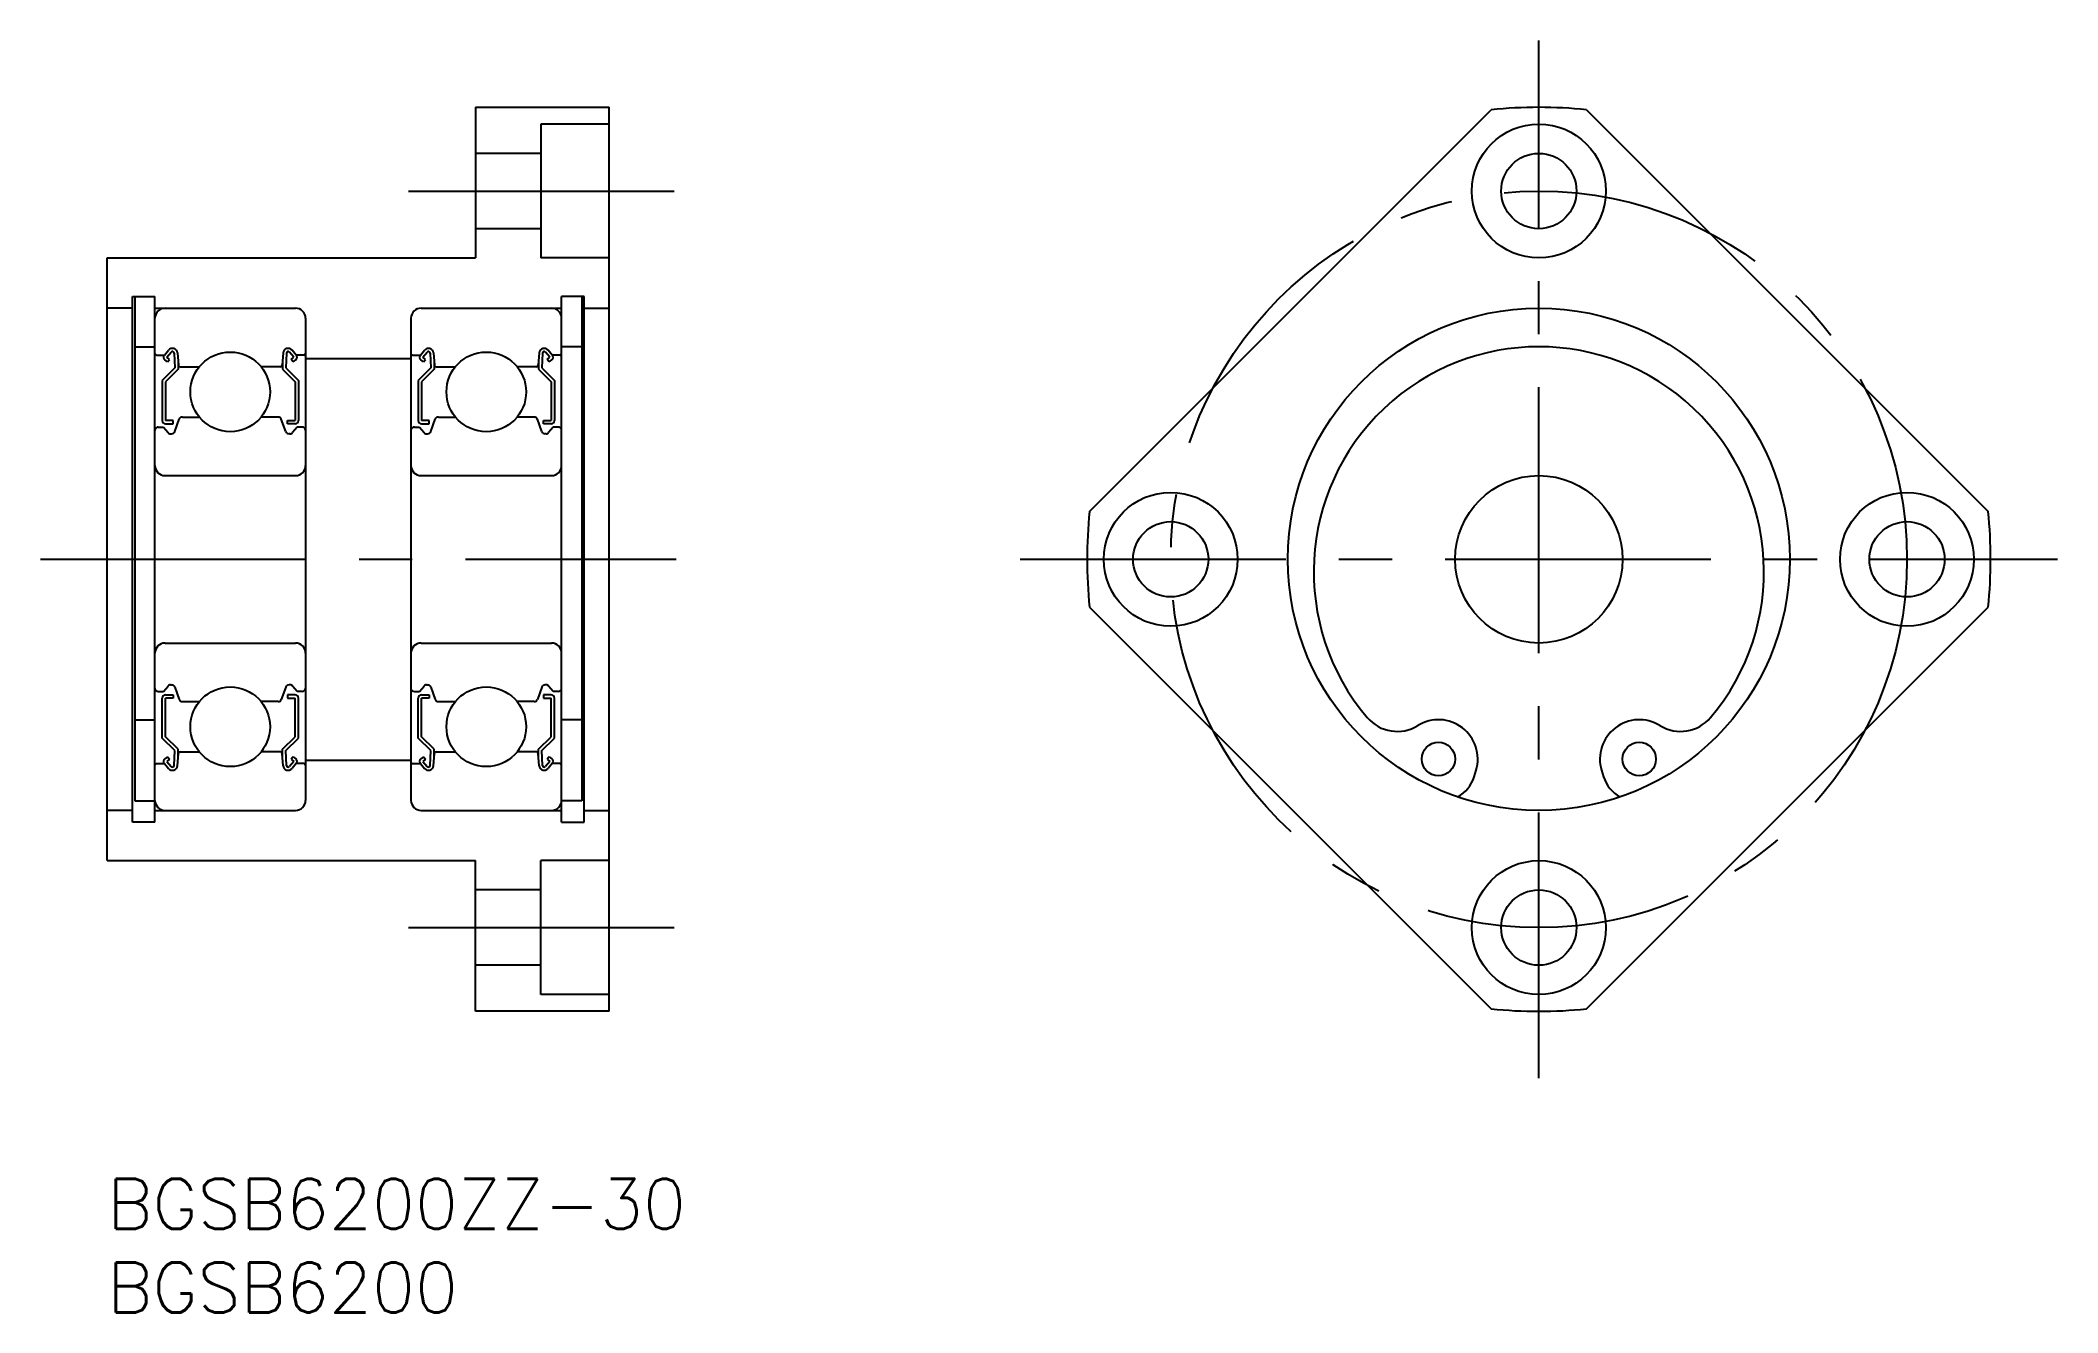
# Model space of a CAD drawing. Extents: x -4 to 117, y -8 to 68.
import ezdxf

# ---------------------------------------------------------------- set-up
doc = ezdxf.new("R2010")
doc.units = 0
doc.header["$LTSCALE"] = 0.5
doc.linetypes.add('CENTER', pattern=[50.8, 31.75, -6.35, 6.35, -6.35])
for name, color, linetype in [('MSM_CENTER', 1, 'CENTER'), ('MSM_CONTINUOUS', 7, 'CONTINUOUS'), ('MSM_PART_NUMBER', 7, 'CONTINUOUS')]:
    doc.layers.add(name, color=color, linetype=linetype)
doc.styles.get("Standard").update_dxf_attribs({"font": 'txt.shx', "height": 3, "bigfont": 'bigfont.shx'})

# ---------------------------------------------------------------- blocks, each defined once
blk = doc.blocks.new('*U6')
at = {"layer": 'MSM_PART_NUMBER'}
blk.add_text('BGSB6200ZZ-30', height=3, dxfattribs=at).set_placement((0, -3))
blk = doc.blocks.new('*U7')
at = {"layer": 'MSM_PART_NUMBER'}
blk.add_text('BGSB6200', height=3, dxfattribs=at).set_placement((0, -8))

msp = doc.modelspace()

# ---------------------------------------------------------------- linework, layer by layer
at = {"layer": 'MSM_CENTER'}
for p, q in [((85.55, 6), (85.55, 68)), ((18, 59), (34, 59)), ((-4, 37), (34, 37)), ((54.55, 37), (116.55, 37)), ((18, 15), (34, 15))]:
    msp.add_line(p, q, dxfattribs=at)
msp.add_circle((85.55, 37), 22, dxfattribs=at)
at = {"layer": 'MSM_CONTINUOUS'}
for p, q in [((22, 64), (22, 55)), ((22, 64), (30, 64)), ((24, 64), (24, 64)), ((30, 10), (30, 64)), ((25.9, 63), (25.9, 55)), ((30, 63), (25.9, 63)), ((58.7, 39.85), (82.7, 63.85)), ((88.4, 63.85), (112.4, 39.85)), ((25.9, 61.25), (22, 61.25)), ((25.9, 56.75), (22, 56.75)), ((0, 19), (0, 55)), ((0, 55), (22, 55)), ((30, 55), (25.9, 55)), ((1.5, 52), (0, 52)), ((1.5, 52.7), (2.85, 52.7)), ((1.5, 21.3, 1.2), (1.5, 52.7, 1.2)), ((1.65, 52.7, 1.3), (1.65, 22.58, 1.3)), ((2.85, 21.3), (2.85, 52.7)), ((2.85, 52), (11.25, 52)), ((18.75, 52), (27.15, 52)), ((27.15, 21.3), (27.15, 52.7)), ((28.5, 52.7, -1.3), (27.15, 52.7, -1.3)), ((28.35, 52.7), (28.35, 22.58)), ((28.5, 21.3, -0.1), (28.5, 52.7, -0.1)), ((28.5, 52, -1.3), (30, 52, -1.3)), ((11.85, 51.4), (11.85, 22.6)), ((18.15, 51.4), (18.15, 22.6)), ((1.65, 49.7), (2.85, 49.7)), ((3.41, 49.2), (3.66, 49.5)), ((11.29, 49.2), (11.04, 49.5)), ((18.71, 49.2), (18.96, 49.5)), ((26.59, 49.2), (26.34, 49.5)), ((28.35, 49.7, -1.3), (27.15, 49.7, -1.3)), ((2.95, 49.2), (3.41, 49.2)), ((4.03, 48.43), (3.28, 47.68)), ((3.59, 48.79), (3.43, 48.92)), ((4.23, 48.35), (3.48, 47.6)), ((3.56, 49.07), (3.81, 49.37)), ((3.72, 48.94), (3.56, 49.07)), ((3.59, 48.79), (3.72, 48.94)), ((3.99, 49.31), (4.03, 48.43)), ((4.19, 49.33), (4.25, 48.59)), ((4.23, 48.82), (4.23, 48.35)), ((4.35, 48.5), (5.5, 48.5)), ((10.35, 48.5), (9.2, 48.5)), ((10.51, 49.33), (10.45, 48.59)), ((10.47, 48.82), (10.47, 48.35)), ((10.47, 48.35), (11.22, 47.6)), ((10.71, 49.31), (10.67, 48.43)), ((10.67, 48.43), (11.42, 47.68)), ((11.14, 49.07), (10.89, 49.37)), ((10.98, 48.94), (11.14, 49.07)), ((11.11, 48.79), (10.98, 48.94)), ((11.11, 48.79), (11.27, 48.92)), ((11.75, 49.2), (11.29, 49.2)), ((11.85, 49), (18.15, 49)), ((18.25, 49.2), (18.71, 49.2)), ((19.33, 48.43), (18.58, 47.68)), ((18.89, 48.79), (18.73, 48.92)), ((19.53, 48.35), (18.78, 47.6)), ((18.86, 49.07), (19.11, 49.37)), ((19.02, 48.94), (18.86, 49.07)), ((18.89, 48.79), (19.02, 48.94)), ((19.29, 49.31), (19.33, 48.43)), ((19.49, 49.33), (19.55, 48.59)), ((19.53, 48.82), (19.53, 48.35)), ((19.65, 48.5), (20.8, 48.5)), ((25.65, 48.5), (24.5, 48.5)), ((25.81, 49.33), (25.75, 48.59)), ((25.77, 48.82), (25.77, 48.35)), ((25.77, 48.35), (26.52, 47.6)), ((26.01, 49.31), (25.97, 48.43)), ((25.97, 48.43), (26.72, 47.68)), ((26.44, 49.07), (26.19, 49.37)), ((26.28, 48.94), (26.44, 49.07)), ((26.41, 48.79), (26.28, 48.94)), ((26.41, 48.79), (26.57, 48.92)), ((27.05, 49.2), (26.59, 49.2)), ((3.28, 47.68), (3.28, 45.3)), ((3.48, 47.6), (3.48, 45.3)), ((11.22, 47.6), (11.22, 45.3)), ((11.42, 47.68), (11.42, 45.3)), ((18.58, 47.68), (18.58, 45.3)), ((18.78, 47.6), (18.78, 45.3)), ((26.52, 47.6), (26.52, 45.3)), ((26.72, 47.68), (26.72, 45.3)), ((3.05, 44.9), (3.35, 44.9)), ((3.35, 44.9), (3.63, 44.57)), ((3.93, 45.3), (3.48, 45.3)), ((3.48, 45.1), (3.93, 45.1)), ((3.93, 45.1), (3.93, 45.3)), ((4.03, 44.63), (4.3, 45.37)), ((4.49, 45.5), (5.5, 45.5)), ((10.21, 45.5), (9.2, 45.5)), ((10.67, 44.63), (10.4, 45.37)), ((10.77, 45.3), (11.22, 45.3)), ((10.77, 45.1), (10.77, 45.3)), ((11.22, 45.1), (10.77, 45.1)), ((11.35, 44.9), (11.07, 44.57)), ((11.65, 44.9), (11.35, 44.9)), ((18.35, 44.9), (18.65, 44.9)), ((18.65, 44.9), (18.93, 44.57)), ((19.23, 45.3), (18.78, 45.3)), ((18.78, 45.1), (19.23, 45.1)), ((19.23, 45.1), (19.23, 45.3)), ((19.33, 44.63), (19.6, 45.37)), ((19.79, 45.5), (20.8, 45.5)), ((25.51, 45.5), (24.5, 45.5)), ((25.97, 44.63), (25.7, 45.37)), ((26.07, 45.3), (26.52, 45.3)), ((26.07, 45.1), (26.07, 45.3)), ((26.52, 45.1), (26.07, 45.1)), ((26.65, 44.9), (26.37, 44.57)), ((26.95, 44.9), (26.65, 44.9)), ((3.78, 44.5), (3.84, 44.5)), ((10.92, 44.5), (10.86, 44.5)), ((19.08, 44.5), (19.14, 44.5)), ((26.22, 44.5), (26.16, 44.5)), ((3.45, 42), (11.25, 42)), ((18.75, 42), (26.55, 42)), ((58.7, 34.15), (82.7, 10.15)), ((88.4, 10.15), (112.4, 34.15)), ((3.45, 32), (11.25, 32)), ((18.75, 32), (26.55, 32)), ((3.05, 29.1), (3.35, 29.1)), ((3.35, 29.1), (3.63, 29.43)), ((3.78, 29.5), (3.84, 29.5)), ((4.03, 29.37), (4.3, 28.63)), ((10.67, 29.37), (10.4, 28.63)), ((10.92, 29.5), (10.86, 29.5)), ((11.35, 29.1), (11.07, 29.43)), ((11.65, 29.1), (11.35, 29.1)), ((18.35, 29.1), (18.65, 29.1)), ((18.65, 29.1), (18.93, 29.43)), ((19.08, 29.5), (19.14, 29.5)), ((19.33, 29.37), (19.6, 28.63)), ((25.97, 29.37), (25.7, 28.63)), ((26.22, 29.5), (26.16, 29.5)), ((26.65, 29.1), (26.37, 29.43)), ((26.95, 29.1), (26.65, 29.1)), ((3.28, 26.32), (3.28, 28.7)), ((3.48, 28.9), (3.93, 28.9)), ((3.48, 26.4), (3.48, 28.7)), ((3.93, 28.7), (3.48, 28.7)), ((3.93, 28.9), (3.93, 28.7)), ((4.49, 28.5), (5.5, 28.5)), ((10.21, 28.5), (9.2, 28.5)), ((11.22, 28.9), (10.77, 28.9)), ((10.77, 28.9), (10.77, 28.7)), ((10.77, 28.7), (11.22, 28.7)), ((11.22, 26.4), (11.22, 28.7)), ((11.42, 26.32), (11.42, 28.7)), ((18.58, 26.32), (18.58, 28.7)), ((18.78, 28.9), (19.23, 28.9)), ((18.78, 26.4), (18.78, 28.7)), ((19.23, 28.7), (18.78, 28.7)), ((19.23, 28.9), (19.23, 28.7)), ((19.79, 28.5), (20.8, 28.5)), ((25.51, 28.5), (24.5, 28.5)), ((26.52, 28.9), (26.07, 28.9)), ((26.07, 28.9), (26.07, 28.7)), ((26.07, 28.7), (26.52, 28.7)), ((26.52, 26.4), (26.52, 28.7)), ((26.72, 26.32), (26.72, 28.7)), ((1.65, 27.42), (2.85, 27.42)), ((28.35, 27.42, -1.3), (27.15, 27.42, -1.3)), ((4.03, 25.57), (3.28, 26.32)), ((4.23, 25.65), (3.48, 26.4)), ((3.99, 24.69), (4.03, 25.57)), ((4.19, 24.67), (4.25, 25.41)), ((4.23, 25.18), (4.23, 25.65)), ((4.35, 25.5), (5.5, 25.5)), ((10.35, 25.5), (9.2, 25.5)), ((10.51, 24.67), (10.45, 25.41)), ((10.47, 25.65), (11.22, 26.4)), ((10.47, 25.18), (10.47, 25.65)), ((10.67, 25.57), (11.42, 26.32)), ((10.71, 24.69), (10.67, 25.57)), ((19.33, 25.57), (18.58, 26.32)), ((19.53, 25.65), (18.78, 26.4)), ((19.29, 24.69), (19.33, 25.57)), ((19.49, 24.67), (19.55, 25.41)), ((19.53, 25.18), (19.53, 25.65)), ((19.65, 25.5), (20.8, 25.5)), ((25.65, 25.5), (24.5, 25.5)), ((25.81, 24.67), (25.75, 25.41)), ((25.77, 25.65), (26.52, 26.4)), ((25.77, 25.18), (25.77, 25.65)), ((25.97, 25.57), (26.72, 26.32)), ((26.01, 24.69), (25.97, 25.57)), ((2.95, 24.8), (3.41, 24.8)), ((3.41, 24.8), (3.66, 24.5)), ((3.59, 25.21), (3.43, 25.08)), ((3.72, 25.06), (3.56, 24.93)), ((3.56, 24.93), (3.81, 24.63)), ((3.59, 25.21), (3.72, 25.06)), ((11.14, 24.93), (10.89, 24.63)), ((11.11, 25.21), (10.98, 25.06)), ((10.98, 25.06), (11.14, 24.93)), ((11.29, 24.8), (11.04, 24.5)), ((11.11, 25.21), (11.27, 25.08)), ((11.75, 24.8), (11.29, 24.8)), ((11.85, 25), (18.15, 25)), ((18.25, 24.8), (18.71, 24.8)), ((18.71, 24.8), (18.96, 24.5)), ((18.89, 25.21), (18.73, 25.08)), ((19.02, 25.06), (18.86, 24.93)), ((18.86, 24.93), (19.11, 24.63)), ((18.89, 25.21), (19.02, 25.06)), ((26.44, 24.93), (26.19, 24.63)), ((26.41, 25.21), (26.28, 25.06)), ((26.28, 25.06), (26.44, 24.93)), ((26.59, 24.8), (26.34, 24.5)), ((26.41, 25.21), (26.57, 25.08)), ((27.05, 24.8), (26.59, 24.8)), ((81.69, 24.01), (81.81, 24.4)), ((89.3, 24.4), (89.42, 24.01)), ((1.5, 22), (0, 22)), ((1.65, 22.58), (2.85, 22.58)), ((2.85, 22), (11.25, 22)), ((18.75, 22), (27.15, 22)), ((28.35, 22.58, -1.3), (27.15, 22.58, -1.3)), ((28.5, 22, -1.3), (30, 22, -1.3)), ((2.85, 21.3), (1.5, 21.3)), ((27.15, 21.3, -1.3), (28.5, 21.3, -1.3)), ((0, 19), (22, 19)), ((22, 10), (22, 19)), ((25.9, 11), (25.9, 19)), ((30, 19), (25.9, 19)), ((25.9, 17.25), (22, 17.25)), ((25.9, 12.75), (22, 12.75)), ((30, 11), (25.9, 11)), ((30, 10), (22, 10))]:
    msp.add_line(p, q, dxfattribs=at)
for centre, radius in [((85.55, 59), 4), ((85.55, 59), 2.25), ((85.55, 37), 15), ((7.35, 47), 2.38), ((22.65, 47), 2.38), ((63.55, 37), 4), ((85.55, 37), 5), ((107.55, 37), 4), ((63.55, 37), 2.25), ((107.55, 37), 2.25), ((7.35, 27), 2.38), ((22.65, 27), 2.38), ((79.55, 25.07), 1), ((91.55, 25.07), 1), ((85.55, 15), 4), ((85.55, 15), 2.25)]:
    msp.add_circle(centre, radius, dxfattribs=at)
for centre, radius, start, end in [((85.55, 37), 27, 83.9424, 96.0576), ((3.45, 51.4), 0.6, 90, 180), ((11.25, 51.4), 0.6, 0, 90), ((18.75, 51.4), 0.6, 90, 180), ((26.55, 51.4), 0.6, 0, 90), ((3.89, 49.3), 0.3, 4.9968, 140.0029), ((10.81, 49.3), 0.3, 39.9971, 175.0032), ((19.19, 49.3), 0.3, 4.9968, 140.0029), ((26.11, 49.3), 0.3, 39.9971, 175.0032), ((85.55, 36.25), 13.45, 319.7222, 220.2778), ((2.95, 49.3), 0.1, 180, 270), ((3.56, 49.07), 0.2, 140.0029, 230.087), ((3.89, 49.31), 0.1, 2.8198, 140.0022), ((4.35, 48.6), 0.1, 184.9968, 269.9995), ((10.35, 48.6), 0.1, 270.0005, 355.0032), ((10.81, 49.31), 0.1, 39.9978, 177.1802), ((11.14, 49.07), 0.2, 309.913, 39.9971), ((11.75, 49.3), 0.1, 270, 0), ((18.25, 49.3), 0.1, 180, 270), ((18.86, 49.07), 0.2, 140.0029, 230.087), ((19.19, 49.31), 0.1, 2.8198, 140.0022), ((19.65, 48.6), 0.1, 184.9968, 269.9995), ((25.65, 48.6), 0.1, 270.0005, 355.0032), ((26.11, 49.31), 0.1, 39.9978, 177.1802), ((26.44, 49.07), 0.2, 309.913, 39.9971), ((27.05, 49.3), 0.1, 270, 0), ((3.05, 44.7), 0.2, 90, 180), ((3.48, 45.3), 0.2, 180, 270), ((3.84, 44.7), 0.2, 270, 339.9914), ((4.49, 45.3), 0.2, 90, 159.9914), ((10.21, 45.3), 0.2, 20.0086, 90), ((10.86, 44.7), 0.2, 200.0086, 270), ((11.22, 45.3), 0.2, 270, 0), ((11.65, 44.7), 0.2, 0, 90), ((18.35, 44.7), 0.2, 90, 180), ((18.78, 45.3), 0.2, 180, 270), ((19.14, 44.7), 0.2, 270, 339.9914), ((19.79, 45.3), 0.2, 90, 159.9914), ((25.51, 45.3), 0.2, 20.0086, 90), ((26.16, 44.7), 0.2, 200.0086, 270), ((26.52, 45.3), 0.2, 270, 0), ((26.95, 44.7), 0.2, 0, 90), ((3.78, 44.7), 0.2, 219.995, 270), ((10.92, 44.7), 0.2, 270, 320.005), ((19.08, 44.7), 0.2, 219.995, 270), ((26.22, 44.7), 0.2, 270, 320.005), ((3.45, 42.6), 0.6, 180, 270), ((11.25, 42.6), 0.6, 270, 0), ((18.75, 42.6), 0.6, 180, 270), ((26.55, 42.6), 0.6, 270, 0), ((85.55, 37), 27, 173.9424, 186.0576), ((85.55, 37), 27, 353.9424, 6.0576), ((3.45, 31.4), 0.6, 90, 180), ((11.25, 31.4), 0.6, 0, 90), ((18.75, 31.4), 0.6, 90, 180), ((26.55, 31.4), 0.6, 0, 90), ((3.05, 29.3), 0.2, 180, 270), ((3.78, 29.3), 0.2, 90, 140.005), ((3.84, 29.3), 0.2, 20.0086, 90), ((10.86, 29.3), 0.2, 90, 159.9914), ((10.92, 29.3), 0.2, 39.995, 90), ((11.65, 29.3), 0.2, 270, 0), ((18.35, 29.3), 0.2, 180, 270), ((19.08, 29.3), 0.2, 90, 140.005), ((19.14, 29.3), 0.2, 20.0086, 90), ((26.16, 29.3), 0.2, 90, 159.9914), ((26.22, 29.3), 0.2, 39.995, 90), ((26.95, 29.3), 0.2, 270, 0), ((3.48, 28.7), 0.2, 90, 180), ((4.49, 28.7), 0.2, 200.0086, 270), ((10.21, 28.7), 0.2, 270, 339.9914), ((11.22, 28.7), 0.2, 0, 90), ((18.78, 28.7), 0.2, 90, 180), ((19.79, 28.7), 0.2, 200.0086, 270), ((25.51, 28.7), 0.2, 270, 339.9914), ((26.52, 28.7), 0.2, 0, 90), ((77.09, 29.07), 2.35, 220.2778, 301.6812), ((79.55, 25.07), 2.35, 343.431, 121.6812), ((91.55, 25.07), 2.35, 58.3188, 196.569), ((94.02, 29.07), 2.35, 238.3188, 319.7222), ((4.35, 25.4), 0.1, 90.0005, 175.0032), ((10.35, 25.4), 0.1, 4.9968, 89.9995), ((19.65, 25.4), 0.1, 90.0005, 175.0032), ((25.65, 25.4), 0.1, 4.9968, 89.9995), ((2.95, 24.7), 0.1, 90, 180), ((3.56, 24.93), 0.2, 129.913, 219.9971), ((3.89, 24.7), 0.3, 219.9971, 355.0032), ((3.89, 24.69), 0.1, 219.9978, 357.1802), ((10.81, 24.7), 0.3, 184.9968, 320.0029), ((10.81, 24.69), 0.1, 182.8198, 320.0022), ((11.14, 24.93), 0.2, 320.0029, 50.087), ((11.75, 24.7), 0.1, 0, 90), ((18.25, 24.7), 0.1, 90, 180), ((18.86, 24.93), 0.2, 129.913, 219.9971), ((19.19, 24.7), 0.3, 219.9971, 355.0032), ((19.19, 24.69), 0.1, 219.9978, 357.1802), ((26.11, 24.7), 0.3, 184.9968, 320.0029), ((26.11, 24.69), 0.1, 182.8198, 320.0022), ((26.44, 24.93), 0.2, 320.0029, 50.087), ((27.05, 24.7), 0.1, 0, 90), ((79.77, 24.58), 2, 297.6026, 343.431), ((91.34, 24.58), 2, 196.569, 242.3974), ((3.45, 22.6), 0.6, 180, 270), ((11.25, 22.6), 0.6, 270, 0), ((18.75, 22.6), 0.6, 180, 270), ((26.55, 22.6), 0.6, 270, 0), ((85.55, 37), 27, 263.9424, 276.0576)]:
    msp.add_arc(centre, radius, start, end, dxfattribs=at)

# ---------------------------------------------------------------- block references
for name in ['*U6', '*U7']:
    msp.add_blockref(name, (0, 0), dxfattribs=at)

doc.saveas('drawing.dxf')
